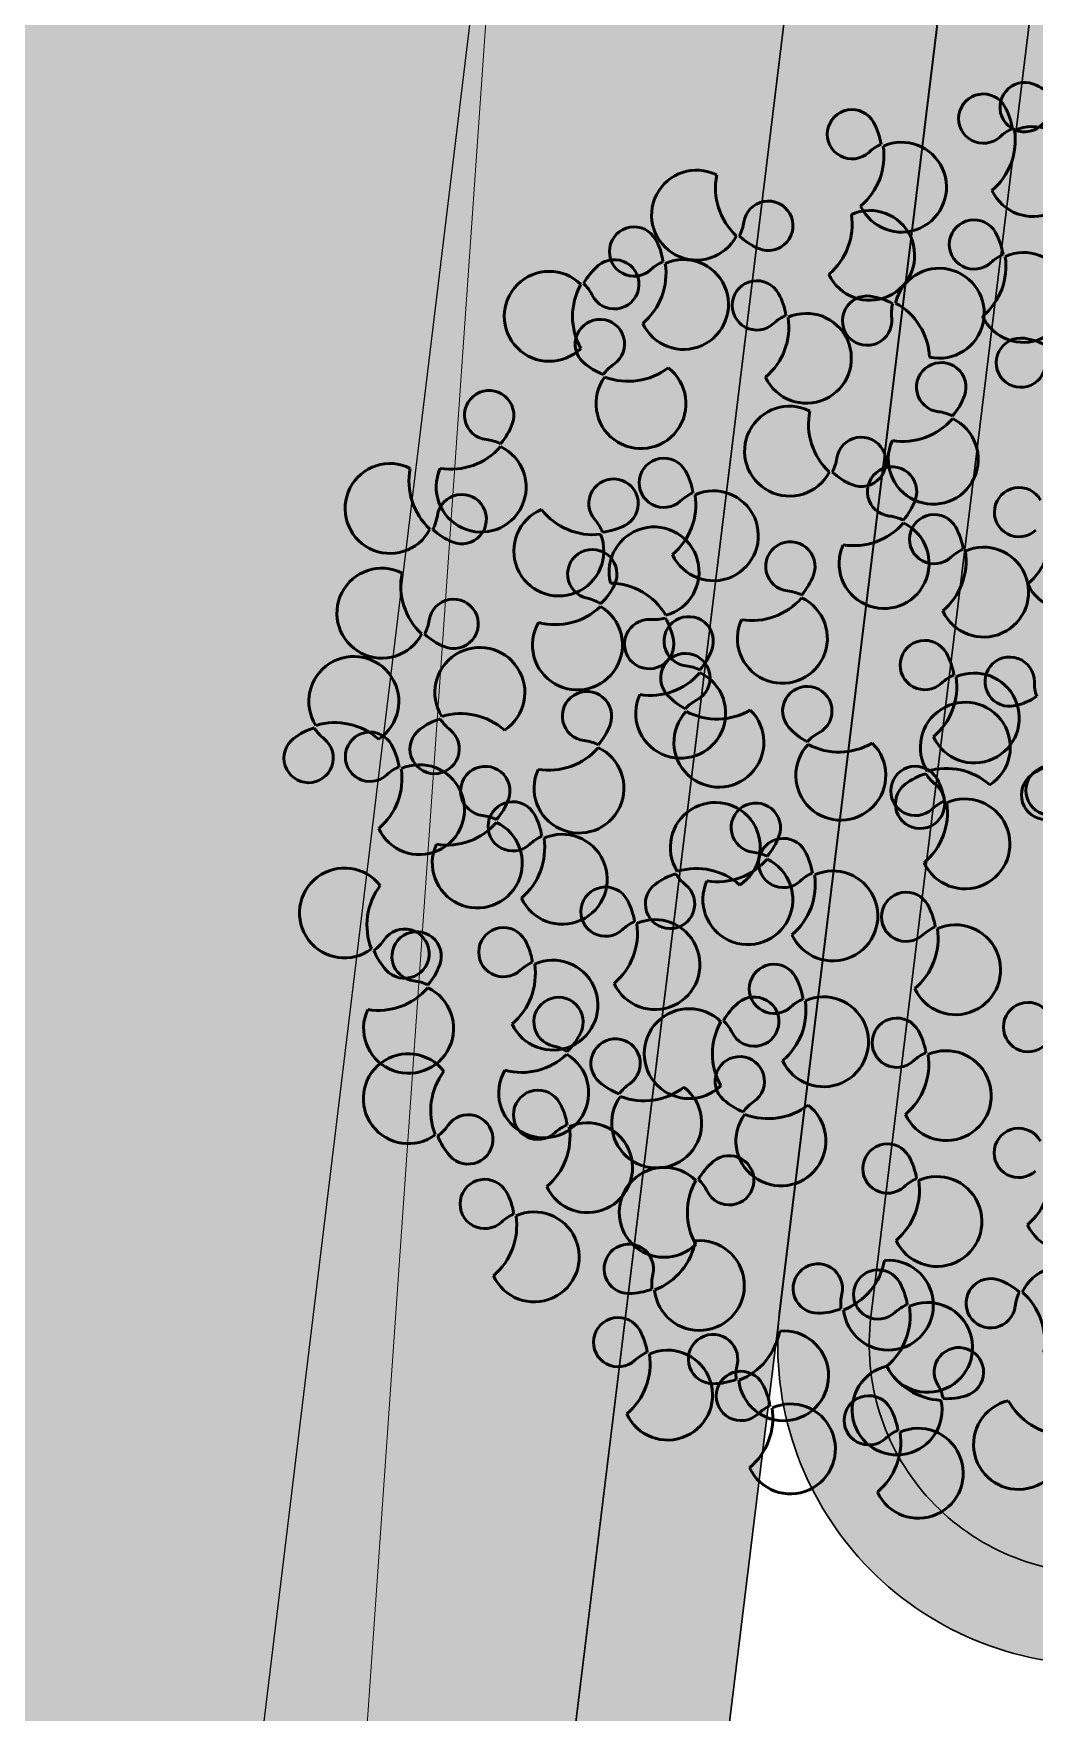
# Model space of a CAD drawing. Header units: centimetres. Extents: x 31799 to 51185, y -99131 to -72325.
# Drawn here: x 36525 to 36656.3, y -89821.2 to -89600.8 of the extents above; entities that cross this region are included whole.
import ezdxf

# ---------------------------------------------------------------- set-up
doc = ezdxf.new("R2010")
doc.units = ezdxf.units.CM
doc.header["$LTSCALE"] = 50
doc.header["$MEASUREMENT"] = 0
doc.linetypes.add('DASHED2', pattern=[9.524999999999999, 6.35, -3.175])
for name, color, linetype in [('New_SANITARI BANJO', 7, 'Continuous'), ('PARCELA', 7, 'Continuous'), ('TALUS', 2, 'Continuous')]:
    doc.layers.add(name, color=color, linetype=linetype)
doc.layers.add('New_SANITARI BANJO_Pen_No__24', color=7, linetype='Continuous', lineweight=18, true_color=0x029e21)
doc.layers.add('trotuar', color=91, linetype='Continuous', lineweight=0)
doc.layers.get('New_SANITARI BANJO').off()
pattern_1 = [(25.3848191782744, (-85633.25279063068, -50661.26926081775), (-11.43331631542021, 24.09498242438757), []), (115.3848191782744, (-85633.25279063068, -50661.26926081775), (-47.57127270745256, 6.947151430131534), [26.67, -26.67])]

# ---------------------------------------------------------------- blocks, each defined once
blk = doc.blocks.new('A$Cd0191f6d')
at = {"layer": 'PARCELA', "flags": 128}
blk.add_lwpolyline([(-1544.900000095367, 6642.599999997765), (-4012.299999874085, 2412.499999813735), (-4678.500000108033, 2836.40000000596), (-3550.100000109524, 4621.499999985099), (-2113.999999966472, 6893.300000019372), (-1544.900000095367, 6642.599999997765)], dxfattribs=at)
at = {"layer": 'trotuar'}
blk.add_polyline3d([(-4575.799999851733, 2836.299999989569, 62586.9), (-3551.200000103563, 4657.500000018626, 62599.59999999998), (-3296.860318817198, 5221.700000017881, 62598.4)], dxfattribs=at)
blk = doc.blocks.new('Tree Model Detailed 26')
at = {"layer": 'New_SANITARI BANJO_Pen_No__24', "color": 104, "linetype": 'Continuous', "lineweight": 50, "true_color": 0x029e21}
for centre, radius, start, end in [((5.328760876235, 97.74298197865001), 3.236620232247, 37.30244122418003, 321.1246690546001), ((1.06026925032, 94.49097532865001), 8.6027704362, 16.93110627508, 37.30244122416), ((-15.009021523935, 93.03116743735), 5.899489175175001, 307.5363833594, 216.7773740437), ((12.757399256135, 91.80917506935), 5.899489175175001, 213.1082859053, 122.3492765898), ((12.441344928335, 92.00890461535), 5.899489175175001, 122.285996038, 141.1246690483001), ((1.376323578087, 94.29124578265001), 8.6027704362, 318.4631756725, 16.76871418629002), ((5.499370029815, 89.689087824), 3.236620232247, 298.9809952291, 222.8032230624001), ((24.342179962065, 88.13237564865001), 5.899489175175001, 333.283155263, 242.5241459426), ((38.08380042493501, 87.05995351000001), 5.899489175175001, 333.2831552633, 242.5241459432), ((-39.388237217465, 84.66755838934999), 5.899489175175001, 307.5363833599, 216.7773740439999), ((-30.14901131080001, 84.62839333264999), 5.899489175175001, 65.39899748820001, 334.6399881715), ((-19.2020764662, 88.61012362535), 8.6027704362, 170.7538872549, 229.0594257683), ((-16.779705012665, 81.161896904), 8.6027704362, 111.3592037266, 131.7305386755), ((-15.183752967535, 92.70063581665), 5.899489175175001, 216.7140934956, 235.5527665058), ((-16.604973569065, 81.49242852535001), 8.6027704362, 52.89127312547002, 111.1968116425), ((-1.4470852805465, 83.19744001800001), 5.899489175175001, 114.7868399148, 24.02783059075001), ((2.655997500780001, 94.09947057665), 8.6027704362, 220.1417296813, 278.4472681943), ((-20.6992928654, 83.58075125735), 3.236620232247, 249.5931528056, 173.4153806392), ((-20.351566013865, 85.166566304), 3.236620232247, 131.7305386789, 55.55276650578996), ((-1.203717089553, 83.48126065335002), 5.899489175175001, 23.96455004936001, 42.8032230605), ((2.8993656917735, 94.38329121265001), 8.6027704362, 278.6096602801, 298.9809952296001), ((-29.77513669313499, 84.62839333264999), 5.899489175175001, 334.5767076222, 353.4153806337001), ((6.508799387684999, 81.21691841065), 3.236620232247, 37.30244122403997, 321.1246690455), ((27.917034545065, 77.04589860135), 8.6027704362, 78.63804502928998, 136.9435835450001), ((41.658655007935, 75.97347646265), 8.6027704362, 78.63804502885002, 136.9435835447), ((-40.984189262535, 73.12881947665), 8.6027704362, 52.89127312813999, 111.1968116413), ((-18.828201848535, 88.61012362535), 8.6027704362, 229.2218178554, 249.5931528047), ((2.2403077617735, 77.96491176065001), 8.6027704362, 16.93110627080996, 37.30244122410997), ((22.9463683444, 78.72777876535), 3.236620232247, 157.4773105859001, 81.29953840709997), ((27.903231086465, 76.67227888265), 8.6027704362, 137.1059756305, 157.4773105818), ((24.328376503465, 87.75875593), 5.899489175175001, 242.4608653962, 261.2995384089), ((-44.73078170740001, 76.80295725535001), 3.236620232247, 131.7305386789, 55.55276650481989), ((-41.15892070613501, 72.798287856), 8.6027704362, 111.359203727, 131.7305386788), ((-39.562968661065, 84.33702676800002), 5.899489175175001, 216.7140934904, 235.5527665063), ((-8.446420374800002, 75.61992425135), 5.899489175175001, 65.39899748789999, 334.6399881718), ((2.50051446984, 79.60165454399998), 8.6027704362, 170.7538872549, 229.0594257715), ((13.9374377676, 75.28311150134999), 5.899489175175001, 213.1082859106999, 122.3492765898), ((2.556362089547001, 77.76518221399999), 8.6027704362, 318.4631756725, 16.76871419052998), ((13.6213834398, 75.48284104734999), 5.899489175175001, 122.2859960414, 141.1246690533), ((36.68798880726501, 77.65535662665), 3.236620232247, 157.4773105854001, 81.29953840888004), ((41.64485154940001, 75.59985674400001), 8.6027704362, 137.1059756308, 157.4773105818), ((40.88914248746499, 75.10877260865001), 5.899489175175001, 65.39899748820001, 334.6399881715), ((38.069996966335, 86.68633379135), 5.899489175175001, 242.4608653962, 261.2995384079), ((51.83607733205, 79.09050290135), 8.6027704362, 170.7538872549, 229.0594257686), ((-53.20416471825, 74.63879815935), 3.236620232247, 298.9809952302999, 222.8032230629999), ((1.0032980706935, 74.57228217535), 3.236620232247, 249.5931528051, 173.4153806274), ((50.33886093295001, 74.06113053335001), 3.236620232247, 249.5931528044999, 173.4153806392), ((-20.158454868665, 72.19050644335), 3.236620232247, 298.9809952293, 222.8032230535), ((-8.072545757065, 75.61992425135), 5.899489175175001, 334.5767076222999, 353.4153806337001), ((-60.1506200286, 68.14715035335), 5.899489175175001, 114.7868399122, 24.02783059666997), ((-56.04753724725, 79.049180912), 8.6027704362, 220.1417296779, 278.4472681944), ((-38.618183646, 66.91002275665), 5.899489175175001, 59.90917807064001, 329.1501687526), ((-3.635599943926501, 70.96636058535), 3.236620232247, 298.9809952296001, 222.8032230538001), ((2.874389087553, 79.60165454399998), 8.6027704362, 229.2218178554, 249.5931528061), ((41.2630171052, 75.10877260865001), 5.899489175175001, 334.5767076222, 353.4153806337001), ((-59.90725183760001, 68.43097098935), 5.899489175175001, 23.96455004354999, 42.80322305561999), ((-55.80416905625, 79.333001548), 8.6027704362, 278.6096602799, 298.9809952298), ((-41.498641137935, 67.64591738065), 3.236620232247, 298.9809952282, 222.8032230613), ((-27.340532365135, 69.82620865665), 8.6027704362, 165.2640678348, 223.5696063507), ((-27.104910179065, 65.69885863740001), 5.899489175175001, 114.7868399125, 24.02783059607002), ((-23.001827397735, 76.60088919599998), 8.6027704362, 220.1417296779, 278.4472681951), ((32.50239762520001, 64.92558503345), 5.899489175175001, 22.67099769038998, 291.9119883699999), ((52.2099519498, 79.09050290135), 8.6027704362, 229.2218178554, 249.5931528042), ((63.30629439520001, 66.17538500625), 5.899489175175001, 315.2740725804, 224.5150632641999), ((-26.861541988065, 65.98267927335), 5.899489175175001, 23.96455004919999, 42.80322306036996), ((-22.758459206735, 76.88470983200001), 8.6027704362, 278.609660281, 298.9809952297999), ((-10.582055254265, 64.47471277945), 5.899489175175001, 114.7868399127, 24.02783059553003), ((-6.478972472955001, 75.376743338), 8.6027704362, 220.141729678, 278.447268195), ((-10.338687063265, 64.75853341540001), 5.899489175175001, 23.96455004885002, 42.80322306016004), ((20.165559501665, 62.483818647), 5.899489175175001, 59.90917806901999, 329.1501687517001), ((-48.445096448265, 61.15426957435), 5.899489175175001, 114.786839913, 24.02783059547999), ((-44.34201366693501, 72.05630013335), 8.6027704362, 220.1417296806, 278.447268194), ((-29.31203579506499, 64.96314197095), 3.236620232247, 244.1033333861999, 167.9255612152), ((-6.235604281960001, 75.66056397400001), 8.6027704362, 278.6096602808, 298.9809952296999), ((1.3795995879935, 62.28003670905), 5.899489175175001, 65.39899748657999, 334.6399881697999), ((12.3265344326, 66.2617670016), 8.6027704362, 170.7538872567, 229.0594257695), ((31.44321078246501, 65.40000454695002), 8.6027704362, 165.2640678363999, 223.569606351), ((43.245509536335, 60.42279644425), 8.6027704362, 128.0258874535, 186.3314259692999), ((-48.20172825726499, 61.43809021035), 5.899489175175001, 23.96455004651003, 42.80322305890999), ((-44.098645475935, 72.34012076935001), 8.6027704362, 278.6096602799, 298.980995229), ((-38.246023911535, 66.87425458935002), 5.899489175175001, 329.0868882020999, 347.9255612138), ((10.829318033465, 61.2323946334), 3.236620232247, 249.5931528044999, 173.4153806345001), ((-26.96837263066501, 69.79044048935), 8.6027704362, 223.7319984377, 244.1033333869999), ((-14.835615718935, 58.8044496168), 3.236620232247, 298.9809952309001, 222.8032230594999), ((29.47170735259999, 60.5369378612), 3.236620232247, 244.1033333861999, 167.9255612152), ((59.67981224205, 59.54044827935), 3.236620232247, 214.8201261116001, 138.6423539408), ((63.2912920698, 54.52680854625), 8.6027704362, 60.85463498338999, 119.1601734978), ((-71.34372274735, 57.14708771345001), 3.236620232247, 298.9809952360999, 222.8032230643001), ((-30.730479191135, 53.9313356386), 8.6027704362, 138.6423539406, 159.0136888902), ((-34.758310014335, 57.47705797275), 3.236620232247, 214.8201261116, 138.6423539399001), ((1.7534742057065, 62.28003670905), 5.899489175175001, 334.5767076217, 353.4153806331), ((12.700409050335, 66.2617670016), 8.6027704362, 229.2218178550999, 249.5931528047), ((20.537719236135, 62.44805047945), 5.899489175175001, 329.0868882032, 347.9255612151), ((32.77703960026501, 64.6719041014), 5.899489175175001, 291.8487078224, 310.6873808344999), ((38.733156306065, 57.74419388155), 3.236620232247, 206.8651530056001, 130.6873808329001), ((51.85014779085, 54.1468328686), 5.899489175175001, 53.59551857589003, 322.8365092571), ((63.70764306525001, 55.99472594515), 8.6027704362, 138.6423539406, 159.0136888904), ((67.50996362535, 57.64755423755), 3.236620232247, 116.4986801167999, 40.32090794951987), ((63.4336399382, 65.82386638305), 5.899489175175001, 296.4986801189, 315.337353131), ((63.4186376128, 54.17528992304999), 8.6027704362, 40.32090794862, 60.69224289674001), ((-61.71877322735, 55.74362642440001), 3.236620232247, 256.9489573966, 180.7711852252999), ((-42.58797446553501, 52.08344256205), 5.899489175175001, 53.59551857499001, 322.8365092571), ((-21.782071029265, 52.31280181065), 5.899489175175001, 114.786839913, 24.02783059547999), ((-17.678988247935, 63.21483236945), 8.6027704362, 220.1417296796, 278.4472681946), ((29.7623876086, 52.42999872545), 5.899489175175001, 195.0992032261, 104.3401939075), ((19.6997882102, 58.29801814955), 8.6027704362, 300.6797656263, 358.9853041409), ((31.81537051693501, 65.36423637935), 8.6027704362, 223.7319984367, 244.1033333866), ((43.520151511465, 60.16911551225), 8.6027704362, 186.4938180553, 206.8651530051), ((63.37825562435, 55.81784705005), 8.6027704362, 159.1760809764, 217.481619491), ((52.1795352318, 54.32371176365001), 5.899489175175001, 34.82012611221998, 53.65879912402999), ((71.80580835465, 55.05439709785001), 3.236620232247, 298.9809952251999, 222.8032230562999), ((-78.29017805734999, 50.65543990735), 5.899489175175001, 114.7868399162, 24.02783059653999), ((-74.18709527600001, 61.55747046615), 8.6027704362, 220.1417296785, 278.4472681933), ((-56.35310909295001, 55.81585113000001), 8.6027704362, 180.7711852257999, 201.1425201755), ((-54.30149114135, 51.103500683), 5.899489175175001, 315.2740725827, 224.5150632641999), ((-31.05986663206501, 53.75445674355001), 8.6027704362, 159.1760809764, 217.481619491), ((-42.2585870246, 52.26032145715001), 5.899489175175001, 34.82012611169002, 53.65879912351004), ((-21.538702838265, 52.59662244660001), 5.899489175175001, 23.96455004710001, 42.80322305895), ((-17.435620056935, 63.49865300540001), 8.6027704362, 278.6096602801, 298.9809952302), ((20.2771818322, 53.08238204555001), 3.236620232247, 356.3238107626001, 280.1460385906999), ((-78.04680986665001, 50.93926054325), 5.899489175175001, 23.96455004683996, 42.80322305630997), ((-73.94372708535, 61.84129110205), 8.6027704362, 278.6096602805999, 298.9809952322), ((-33.472397176535, 47.821675027535), 5.899489175175001, 315.2740725827, 224.5150632641999), ((-13.826186361065, 50.3322802034), 3.236620232247, 37.30244122382996, 321.1246690531), ((11.205619550735, 48.94014916686499), 5.899489175175001, 65.39899748793002, 334.63998817), ((22.152554395335, 52.9218794594), 8.6027704362, 170.7538872545, 229.0594257692), ((41.44694466153501, 51.14840455655), 3.236620232247, 298.9809952303, 222.8032230595), ((64.85935304405001, 48.56274929173499), 5.899489175175001, 114.7868399133, 24.0278305968), ((68.96243582535, 59.46477985054999), 8.6027704362, 220.1417296801999, 278.4472681933), ((-63.90751628635001, 46.491376079865), 5.899489175175001, 95.72434986056999, 4.965340542567997), ((-56.478745119, 55.46371789), 8.6027704362, 201.3049122616999, 259.6104507759), ((-63.78188026025, 46.843509319865), 5.899489175175001, 76.94895739712997, 95.78763040913002), ((-18.094677986935, 47.08027355353501), 8.6027704362, 16.93110627382998, 37.30244122350998), ((19.39350861813501, 44.3108983214), 8.6027704362, 131.6195594383, 151.9908943879), ((15.82941116940001, 48.322478731535), 3.236620232247, 207.7973316091, 131.6195594383999), ((20.6553379962, 47.8925070912), 3.236620232247, 249.5931528051999, 173.4153806333), ((19.3318929274, 58.3646161276), 8.6027704362, 280.1460385908, 300.5173735409), ((29.394492325865, 52.49659670355), 5.899489175175001, 176.3238107618, 195.1624837737999), ((65.10272123505, 48.846569927665), 5.899489175175001, 23.96455004840995, 42.80322305895005), ((69.20580401665, 59.74860048645), 8.6027704362, 278.6096602762, 298.9809952281), ((76.58979917865001, 46.856448003735), 5.899489175175001, 333.2831552622, 242.5241459478001), ((-6.397547981140001, 44.39847329406499), 5.899489175175001, 213.1082859064, 122.3492765884), ((-17.77862365920001, 46.880544007265), 8.6027704362, 318.4631756726, 16.76871418753), ((-6.713602308935, 44.598202840335), 5.899489175175001, 122.2859960397, 141.1246690513), ((7.399041967800002, 43.926616160665), 5.899489175175001, 46.57272407267002, 315.813714755), ((34.5004893512, 44.6567567504), 5.899489175175001, 114.7868399133, 24.02783059547999), ((38.60357213253501, 55.5587873092), 8.6027704362, 220.1417296799, 278.4472681946), ((34.7438575422, 44.94057738633499), 5.899489175175001, 23.96455004710001, 42.80322305894997), ((-73.56696058335001, 44.6920452944), 3.236620232247, 256.9489573954999, 180.7711852252999), ((-54.31649346675, 39.45492422300001), 8.6027704362, 60.85463498300004, 119.1601734978), ((-54.17414559835, 50.75198205980001), 5.899489175175001, 296.4986801189, 315.3373531306), ((-54.18914792375, 39.1034055998), 8.6027704362, 40.32090794776, 60.69224289713), ((19.044966419335, 44.17561873893499), 8.6027704362, 152.1532864735, 210.4588249885), ((7.747584166600002, 44.061895743135), 5.899489175175001, 27.79733160905, 46.63600462074001), ((11.579494168465, 48.94014916686499), 5.899489175175001, 334.5767076215999, 353.4153806337001), ((22.526429013065, 52.9218794594), 8.6027704362, 229.2218178550999, 249.593152805), ((38.84694032353501, 55.84260794515), 8.6027704362, 278.6096602801, 298.98099523), ((-78.40735543535, 41.0409290688), 3.236620232247, 298.9809952257, 222.8032230562999), ((-68.20129644935, 44.76427), 8.6027704362, 180.7711852258, 201.1425201762999), ((-50.09782191115, 42.575669914265), 3.236620232247, 116.4986801177999, 40.32090794798997), ((-37.09887932966501, 41.1867383006), 3.236620232247, 214.8201261116, 138.6423539407999), ((-33.48739950193501, 36.173098567535), 8.6027704362, 60.854634983, 119.1601734978), ((-13.2608487234, 40.130104926865), 5.899489175175001, 65.39899748793002, 334.6399881697001), ((-2.313913878813, 44.1118352194), 8.6027704362, 170.7538872545, 229.0594257696), ((80.164653762, 35.76997095620001), 8.6027704362, 78.63804503207001, 136.9435835435), ((-33.071048506465, 37.64101596640001), 8.6027704362, 138.6423539406, 159.0136888904), ((-29.26872794633499, 39.2938442588), 3.236620232247, 116.4986801177999, 40.32090794798997), ((-33.34505163353501, 47.47015640433499), 5.899489175175001, 296.4986801189, 315.3373531306), ((-33.36005395893501, 35.821579944335), 8.6027704362, 40.32090794776, 60.69224289713), ((-3.811130277960002, 39.08246285120001), 3.236620232247, 249.5931528051, 173.4153806333), ((64.74217566585001, 38.9482384532), 3.236620232247, 298.9809952309, 222.8032230595001), ((-85.35381074600001, 34.549281262665), 5.899489175175001, 114.7868399101, 24.02783059390001), ((-81.25072796465001, 45.451311821465), 8.6027704362, 220.141729681, 278.4472681933), ((-75.75570364265, 35.439794949865), 5.899489175175001, 95.72434986056999, 4.965340542232001), ((-68.32693247535, 44.41213676), 8.6027704362, 201.3049122613999, 259.6104507785), ((-75.63006761665001, 35.791928189865), 5.899489175175001, 76.94895739398002, 95.78763040591002), ((-44.928543780865, 35.793122889865), 5.899489175175001, 53.59551857589, 322.8365092571), ((-33.40043594740001, 37.464137071335), 8.6027704362, 159.1760809764, 217.481619491), ((-44.599156339935, 35.97000178493501), 5.899489175175001, 34.82012611222001, 53.65879912403), ((-24.972883217335, 36.700687119135), 3.236620232247, 298.9809952293, 222.8032230587), ((21.031639513535, 35.60026162466502), 5.899489175175001, 65.39899748793, 334.6399881697001), ((31.978574358135, 39.58199191720001), 8.6027704362, 170.7538872545, 229.0594257692), ((45.60662811613499, 34.656701143535), 5.899489175175001, 333.2831552624, 242.5241459449998), ((75.19398756135001, 37.45185112000001), 3.236620232247, 157.4773105823, 81.29953841336994), ((80.15085030335001, 35.3963512374), 8.6027704362, 137.1059756317, 157.4773105806), ((76.57599572, 46.48282828486499), 5.899489175175001, 242.4608653965, 261.2995384096), ((-85.11044255465, 34.8331018986), 5.899489175175001, 23.96455004684001, 42.80322306071002), ((-81.00735977335, 45.7351324574), 8.6027704362, 278.6096602805999, 298.9809952283), ((-8.4500282926, 35.476541261135), 3.236620232247, 298.9809952309001, 222.8032230595), ((-12.886974105735, 40.130104926865), 5.899489175175001, 334.5767076219, 353.4153806337001), ((-1.9400392610935, 44.1118352194), 8.6027704362, 229.2218178552999, 249.593152805), ((30.481357959, 34.552619549), 3.236620232247, 249.5931528040999, 173.4153806333), ((57.79572035555, 32.45659064706501), 5.899489175175001, 114.7868399133, 24.02783059547997), ((61.89880313685, 43.358621205865), 8.6027704362, 220.1417296799, 278.4472681946), ((-31.919338527735, 30.209039313), 5.899489175175001, 114.7868399127, 24.02783059547999), ((-27.8162557464, 41.11106987180001), 8.6027704362, 220.1417296802, 278.4472681946), ((11.495957894465, 32.33109196680001), 3.236620232247, 207.7973316091, 131.6195594384), ((58.03908854655, 32.74041128300001), 5.899489175175001, 23.9645500471, 42.80322305895002), ((62.14217132785001, 43.64244184180001), 8.6027704362, 278.6096602801, 298.9809952302), ((-64.304722503, 30.9547160894), 3.236620232247, 256.9489573966, 180.7711852252999), ((-31.67597033673501, 30.492859948935), 5.899489175175001, 23.96455004684001, 42.80322305894997), ((-27.5728875554, 41.39489050773501), 8.6027704362, 278.6096602806, 298.98099523), ((-15.396483602935, 28.984893455065), 5.899489175175001, 114.7868399133, 24.02783059547999), ((-11.2934008216, 39.8869240138), 8.6027704362, 220.1417296796, 278.4472681946999), ((-15.153115411935, 29.26871409099999), 5.899489175175001, 23.96455004710001, 42.80322305847), ((3.0655886928665, 27.935229395935), 5.899489175175001, 46.57272407267002, 315.8137147546), ((15.0600553432, 28.3195115566), 8.6027704362, 131.619559438, 151.9908943876), ((21.4055141312, 35.60026162466502), 5.899489175175001, 334.5767076219, 353.4153806337001), ((32.35244897586501, 39.58199191720001), 8.6027704362, 229.2218178550999, 249.5931528045), ((-58.93905836860001, 31.026940794935), 8.6027704362, 180.7711852252999, 201.1425201757), ((-11.0500326306, 40.170744649735), 8.6027704362, 278.6096602802, 298.9809952302), ((14.7115131444, 28.18423197413501), 8.6027704362, 152.1532864735, 210.4588249884999), ((3.414130891660001, 28.070508978335), 5.899489175175001, 27.79733160960002, 46.63600462114002), ((49.181482699135, 23.570224096065), 8.6027704362, 78.63804502937997, 136.9435835441), ((49.16767924053499, 23.1966043772), 8.6027704362, 137.1059756298, 157.4773105795), ((45.592824657535, 34.28308142473501), 5.899489175175001, 242.4608653965, 261.2995384084), ((71.304253656, 24.1499854368), 5.899489175175001, 114.7868399162, 24.02783059653995), ((75.40733643735, 35.0520159956), 8.6027704362, 220.1417296785, 278.4472681933), ((87.20487116535, 26.4700993086), 3.236620232247, 298.9809952257, 222.8032230562999), ((-80.24590089400002, 20.561199526), 5.899489175175001, 13.18813946171, 282.4291301447), ((-81.60508068000001, 24.266966048265), 3.236620232247, 298.9809952257, 222.8032230562999), ((-66.49346556200001, 21.7024657448), 5.899489175175001, 95.72434986051006, 4.965340542511961), ((-59.06469439465, 30.674807554935), 8.6027704362, 201.3049122613999, 259.6104507763), ((-66.36782953595001, 22.0545989848), 5.899489175175001, 76.94895739728005, 95.78763040648995), ((30.857659476265, 22.260374082535), 5.899489175175001, 65.39899748793003, 334.63998817), ((41.80459432086501, 26.242104375), 8.6027704362, 170.753887254, 229.0594257692), ((44.21081649846499, 25.2521042598), 3.236620232247, 157.4773105789, 81.29953840869997), ((62.73876912185001, 24.4852575548), 3.236620232247, 351.7961549191999, 275.6183827482998), ((-65.0822257554, 23.042820190335), 3.236620232247, 298.9809952299, 222.8032230571), ((-48.5593708306, 21.8186743324), 3.236620232247, 298.9809952299, 222.8032230587), ((40.307377921735, 21.212732006865), 3.236620232247, 249.5931528056, 173.4153806345), ((80.25841585465001, 19.978451502465), 5.899489175175001, 114.7868399101, 24.02783059389999), ((84.361498636, 30.88048206126501), 8.6027704362, 220.141729681, 278.4472681976999), ((80.501784046, 20.262272138465), 5.899489175175001, 23.96455004624, 42.80322306023002), ((-88.55153599065, 17.7753182422), 5.899489175175001, 114.7868399103, 24.02783059330998), ((-84.44845320934999, 28.677348800935), 8.6027704362, 220.141729681, 278.4472681934), ((-88.30816779934999, 18.05913887813501), 5.899489175175001, 23.96455004684001, 42.80322306023002), ((-32.036515905865, 20.594528474465), 3.236620232247, 298.9809952299, 222.8032230587), ((-15.513660981065, 19.370382616465), 3.236620232247, 298.9809952299, 222.8032230578999), ((57.4275325738, 25.2509822716), 8.6027704362, 331.4248199704, 351.7961549198001), ((84.60486682735, 31.1643026972), 8.6027704362, 278.6096602805999, 298.9809952283), ((-84.205085018, 28.96116943686499), 8.6027704362, 278.6096602805999, 298.9809952283), ((-70.39144006265002, 14.3499870568), 8.6027704362, 118.5430292268, 176.8485677436), ((-72.028681066, 16.551172384265), 5.899489175175001, 114.7868399103, 24.02783059383997), ((-67.92559828465001, 27.453202943), 8.6027704362, 220.141729681, 278.4472681959), ((-71.78531287465, 16.8349930202), 5.899489175175001, 23.96455004736, 42.80322306023), ((-67.68223009335, 27.73702357893501), 8.6027704362, 278.6096602798, 298.9809952295), ((-55.505826141, 15.327026526265), 5.899489175175001, 114.7868399130001, 24.02783059547994), ((-51.40274335965, 26.22905708506499), 8.6027704362, 220.1417296796, 278.4472681946), ((-0.68476085578, 17.538323132665), 3.236620232247, 37.30244122317, 321.1246690517), ((1.0091939436865, 18.14623675853501), 3.236620232247, 298.9809952302, 222.803223059), ((17.532048868465, 16.9220909006), 3.236620232247, 298.9809952299, 222.8032230587), ((31.231534094, 22.260374082535), 5.899489175175001, 334.5767076216, 353.415380633), ((44.547824808865, 15.81300339120001), 5.899489175175001, 65.39899748793002, 334.6399881697001), ((55.49475965345, 19.794733683735), 8.6027704362, 170.7538872545, 229.0594257695), ((63.71224248435, 15.027610795135), 5.899489175175001, 167.6019996029, 76.84299028512002), ((57.5065606986, 24.885555418065), 8.6027704362, 272.9568893692999, 331.2624278846999), ((63.63321435955, 15.393037648665), 5.899489175175001, 76.77970973681, 95.61838274877995), ((-55.26245795, 15.610847162265), 5.899489175175001, 23.96455004624, 42.80322305847002), ((-51.15937516865, 26.512877721), 8.6027704362, 278.6096602806, 298.9809952302), ((-38.98297121620001, 14.102880668335), 5.899489175175001, 114.7868399133, 24.02783059547996), ((-34.87988843486499, 25.004911227135), 8.6027704362, 220.1417296799, 278.4472681942), ((-38.7396030252, 14.386701304265), 5.899489175175001, 23.96455004709999, 42.80322305939), ((-34.636520243865, 25.28873186306501), 8.6027704362, 278.6096602801, 298.9809952298), ((-22.460116291465, 12.8787348104), 5.899489175175001, 114.7868399133, 24.02783059547995), ((-18.357033510135, 23.780765369135), 8.6027704362, 220.1417296796, 278.4472681947), ((-4.953252481693, 14.2863164828), 8.6027704362, 16.93110627332, 37.30244122308001), ((34.054903793265, 15.697945042665), 3.236620232247, 298.9809952299, 222.8032230587), ((42.17846893859999, 26.242104375), 8.6027704362, 229.2218178548, 249.593152805), ((53.99754325435, 14.765361315535), 3.236620232247, 249.5931528045, 173.4153806333), ((-75.283438224, 12.4514093394), 3.236620232247, 197.3822947756999, 121.2045226098999), ((-22.216748100465, 13.162555446335), 5.899489175175001, 23.96455004684001, 42.80322305895002), ((-18.113665319135, 24.064586005065), 8.6027704362, 278.6096602805999, 298.9809952302), ((-5.937261366665, 11.654588952465), 5.899489175175001, 114.7868399133, 24.02783059488997), ((-1.83417858534, 22.5566195112), 8.6027704362, 220.1417296796, 278.4472681946), ((-5.693893175674999, 11.9384095884), 5.899489175175001, 23.96455004698, 42.80322305859998), ((6.743877524135, 11.604516223265), 5.899489175175001, 213.1082859059, 122.3492765882), ((-4.63719815392, 14.086586936465), 8.6027704362, 318.4631756729, 16.76871418755), ((6.427823196355001, 11.8042457696), 5.899489175175001, 122.2859960401, 141.124669052), ((10.585593558135, 10.430443094535), 5.899489175175001, 114.7868399133, 24.02783059488997), ((14.6886763394, 21.332473653265), 8.6027704362, 220.1417296799, 278.4472681946), ((-70.16234566065, 14.054524733), 8.6027704362, 177.0109598291, 197.3822947787999), ((-80.01680649199999, 20.2657372022), 5.899489175175001, 282.3658495979, 301.2045226097), ((-1.5908103943465, 22.84044014713501), 8.6027704362, 278.6096602804, 298.9809952301), ((10.828961749065, 10.714263730465), 5.899489175175001, 23.96455004684001, 42.80322305847002), ((14.9320445304, 21.61629428920001), 8.6027704362, 278.6096602805999, 298.9809952302), ((27.10844848286499, 9.206297236534999), 5.899489175175001, 114.786839913, 24.02783059547998), ((31.2115312642, 20.108327795335), 8.6027704362, 220.1417296795999, 278.4472681946), ((27.351816673865, 9.490117872465001), 5.899489175175001, 23.96455004683999, 42.80322305895), ((44.92169942653499, 15.81300339120001), 5.899489175175001, 334.5767076216, 353.4153806337), ((55.86863427115, 19.794733683735), 8.6027704362, 229.2218178550999, 249.5931528051), ((72.73333064664999, 10.468670643865), 3.236620232247, 298.9809952360999, 222.8032230643001), ((-66.23456272595, 8.272498993600003), 3.236620232247, 339.2835409988, 263.1057688285), ((31.4548994552, 20.392148431265), 8.6027704362, 278.6096602806, 298.9809952302), ((89.256185572, 9.244524785935), 3.236620232247, 298.9809952257, 222.8032230562999), ((-84.76706367265001, 4.6218659428335), 5.899489175175001, 13.18813946152, 282.4291301447), ((15.35270906826501, 5.789179794794999), 3.236620232247, 269.6977879548999, 193.5200157840999), ((65.7868753366, 3.977022837800001), 5.899489175175001, 114.7868399127, 24.02783059598002), ((69.88995811800001, 14.879053396535), 8.6027704362, 220.1417296796, 278.4472681933), ((-71.253750814, 10.170740007735), 8.6027704362, 318.9122060495, 339.2835409992001), ((-46.5080564242, 4.593099809746499), 3.236620232247, 298.9809952298, 222.8032230585999), ((37.60319162433501, 4.55867818546), 3.236620232247, 298.9809952298, 222.8032230585999), ((57.22139080265, 4.3122949557665), 3.236620232247, 351.79615492, 275.6183827482998), ((66.0302435276, 4.260843473733501), 5.899489175175001, 23.96455004782998, 42.80322305758997), ((70.13332630865, 15.162874032465), 8.6027704362, 278.6096602805999, 298.9809952322), ((82.30973026135, 2.7528769798465), 5.899489175175001, 114.7868399103, 24.02783059366001), ((86.41281304265, 13.6549075386), 8.6027704362, 220.141729681, 278.4472681933), ((82.55309845265, 3.0366976157865), 5.899489175175001, 23.96455004677999, 42.80322306033), ((90.76467257265001, 3.824921363400001), 3.236620232247, 339.2835409991, 263.1057688319999), ((-74.91260284135, -1.58934652638), 8.6027704362, 118.5430292268, 176.8485677435), ((-67.33123281665, -0.7975511615599999), 5.899489175175001, 64.26709581500003, 83.10576882674), ((-29.985201499465, 3.3689539517935), 3.236620232247, 298.9809952309001, 222.8032230594), ((20.5701541756, 7.0437054274), 8.6027704362, 193.5200157840999, 213.8913507338999), ((86.656181234, 13.938728174535), 8.6027704362, 278.6096602805999, 298.9809952283), ((-67.33325313, -1.1714203206265), 5.899489175175001, 155.0893856813, 64.33037636426991), ((-71.25577112735, 9.796870848665002), 8.6027704362, 260.4442754495, 318.7498139631), ((-53.4545117346, -1.8985479963465), 5.899489175175001, 114.7868399127, 24.02783059519998), ((-49.351428953265, 9.003482562399999), 8.6027704362, 220.1417296799, 278.4472681946), ((0.49527765567205, 1.0122595645265), 3.236620232247, 37.30244122325999, 321.1246690519), ((1.0634813788735, 0.4266942605866501), 3.236620232247, 298.9809952301, 222.8032230588999), ((-3.773213970240001, -2.239747085359999), 8.6027704362, 16.93110627351, 37.30244122322001), ((15.304520012735, -3.346802523446502), 5.899489175175001, 89.69778795573002, 108.5364609674), ((30.656736314, -1.9329696206265), 5.899489175175001, 114.7868399133, 24.02783059517998), ((34.75981909533499, 8.969060938135001), 8.6027704362, 220.1417296797, 278.4472681942), ((51.9101542546, 5.078019672585), 8.6027704362, 331.4248199702, 351.79615492), ((85.74548448465, 5.723162377575002), 8.6027704362, 318.9122060491, 339.2835409989)]:
    blk.add_arc(centre, radius, start, end, dxfattribs=at)

msp = doc.modelspace()

# ---------------------------------------------------------------- hatches: boundary and pattern name
at = {"layer": 'TALUS', "lineweight": 30, "ltscale": 0.5, "true_color": 0x939598, "transparency": 33554559}
h = msp.add_hatch(dxfattribs=at)
h.set_pattern_fill('AR-BRSTD', color=252, scale=10, angle=25.3848191782744)
h.set_pattern_definition(pattern_1)
edge = h.paths.add_edge_path()
edge.add_line((33481.73727889513, -98964.20794213569), (34192.75944447368, -89929.98434819673))
edge.add_line((34192.75944447369, -89929.98434819671), (34389.28799872281, -87525.5355862798))
edge.add_arc((31959.39116163795, -87326.92702371415), 2437.999999999882, 355.3272943228954, 375.565461341902)
edge.add_arc((32922.71566187232, -87058.58785913259), 1437.999999999809, 375.5654613419055, 387.7626684261507)
edge.add_arc((35921.34901027073, -85480.08389340817), 1950.727892282888, 140.705992002478, 207.7626684261479, ccw=False)
edge.add_arc((34450.36344504908, -84276.35303170708), 50.00000000000462, 128.3258898504117, 140.7059920024994, ccw=False)
edge.add_arc((33527.60467798146, -83109.02263383362), 1437.999999999836, 308.325889850393, 327.0197797373803)
edge.add_arc((32688.74613888751, -82564.67315841456), 2437.999999999767, 327.0197797373834, 347.2579467563899)
edge.add_line((35066.70532080551, -83102.4036942136), (35598.80425657635, -80749.34864941363))
edge.add_line((35598.80425657635, -80749.34864941365), (37529.37706338719, -72329.9349606951))
edge.add_line((37529.37706338719, -72329.93496069509), (37704.8237802681, -72370.16491888188))
edge.add_line((37704.82378026808, -72370.1649188819), (35774.31157619783, -80789.31431322011))
edge.add_line((35774.31157619784, -80789.31431322011), (35242.27244662391, -83142.10488225456))
edge.add_arc((32688.74613888751, -82564.67315841462), 2617.999999999742, 327.01977973738457, 347.2579467563913, ccw=False)
edge.add_arc((33527.60467798014, -83109.0226338324), 1618.000000001632, 309.0322442866182, 327.01977973736945, ccw=False)
edge.add_arc((34578.04042984209, -84404.71115011077), 50.00000000000321, 129.0322442865612, 141.3213182337953)
edge.add_arc((35921.34901027055, -85480.0838934082), 1770.727892282732, 141.3213182338531, 207.76266842615)
edge.add_arc((32922.71566187229, -87058.58785913265), 1617.999999999861, 15.565461341907223, 27.76266842615229, ccw=False)
edge.add_arc((31959.39116163798, -87326.92702371412), 2617.999999999849, 355.3272943228952, 375.5654613419017, ccw=False)
edge.add_line((34568.68973402851, -87540.19905685479), (34372.18326895253, -89944.37756651636))
edge.add_line((34372.18326895253, -89944.37756651637), (33661.18237822793, -98978.33084288123))
edge.add_line((33661.18237822792, -98978.33084288123), (33481.73727889514, -98964.20794213569))
h = msp.add_hatch(dxfattribs=at)
h.set_pattern_fill('AR-BRSTD', color=252, scale=10, angle=25.3848191782744)
h.set_pattern_definition(pattern_1)
edge = h.paths.add_edge_path()
edge.add_line((51168.79446779084, -85771.98218413275), (38822.07713352588, -85555.82566912944))
edge.add_arc((38709.34729134713, -87375.30775866934), 1822.970951900793, 86.45465124964574, 140.5002035420514)
edge.add_arc((39891.45875000868, -88452.22143186604), 3421.032003480776, 139.1759243036042, 152.5402076988426)
edge.add_arc((28852.0999723263, -82715.33768812158), 9019.999999999973, 329.4357010675933, 332.54020769884426, ccw=False)
edge.add_arc((38265.83918597759, -88274.69319847299), 1912.745294440515, 149.4357010675207, 196.8405723386815)
edge.add_arc((34676.27168654486, -89211.5124965988), 1799.999999999678, 352.36335917613354, 372.2747163366826, ccw=False)
edge.add_line((36460.30705312418, -89450.71494389599), (35278.31571298675, -99106.47210740784))
edge.add_line((35278.31571298676, -99106.47210740784), (35456.98203581496, -99128.34320905022))
edge.add_line((35456.98203581496, -99128.34320905022), (36638.85085285327, -89473.58694398144))
edge.add_arc((34676.27168654485, -89211.51249659884), 1979.999999999669, 352.3939628531224, 372.4924356409736)
edge.add_arc((38265.83918597744, -88274.69319847421), 1732.74529444101, 149.4357010674844, 197.0663442301818, ccw=False)
edge.add_arc((28852.09997232275, -82715.33768811954), 9200.000000004073, 329.4357010675921, 332.5402076988431)
edge.add_arc((39891.45875000869, -88452.221431866), 3241.032003480768, 139.1386897844903, 152.5402076988433, ccw=False)
edge.add_arc((38709.34729134891, -87375.30775866857), 1642.970951899917, 86.31897838516647, 140.5718444617201, ccw=False)
edge.add_line((38814.82891781346, -85735.72635621692), (51165.64365366782, -85951.954605271))
edge.add_line((51165.64365366782, -85951.95460527099), (51168.79446779085, -85771.98218413275))
at = {"layer": 'TALUS', "lineweight": 30, "ltscale": 0.5, "true_color": 0x636466, "transparency": 33554687}
h = msp.add_hatch(color=251, dxfattribs=at)
h.dxf.hatch_style = 1
edge = h.paths.add_edge_path()
edge.add_line((51165.64365366782, -85951.95460527099), (38814.82891781346, -85735.72635621691))
edge.add_arc((38709.34729134891, -87375.30775866857), 1642.97095189991, 86.3189783851665, 140.5718444617201)
edge.add_arc((39891.45875000869, -88452.221431866), 3241.032003480768, 139.1386897844903, 152.5402076988433)
edge.add_arc((28852.09997232275, -82715.33768811954), 9200.000000004073, 329.4357010675921, 332.54020769884306, ccw=False)
edge.add_arc((38265.83918597744, -88274.69319847421), 1732.745294441, 149.4357010674844, 197.0663442301818)
edge.add_arc((34676.27168654485, -89211.51249659884), 1979.999999999677, 352.3939628531224, 372.49243564097355, ccw=False)
edge.add_line((36638.85085285327, -89473.58694398144), (35456.98203581496, -99128.34320905022))
edge.add_line((35456.98203581496, -99128.34320905022), (35476.83384946255, -99130.77333145494))
edge.add_line((35476.83384946253, -99130.77333145493), (36658.68940301613, -89476.12541657715))
edge.add_arc((34676.27168654485, -89211.51249659882), 1999.999999999682, 352.3971057818591, 372.5154412534142)
edge.add_arc((38265.83918597759, -88274.69319847315), 1712.745294440574, 149.4357010675174, 197.0929188846484, ccw=False)
edge.add_arc((28852.09997232181, -82715.33768811924), 9220.000000005035, 329.4357010675932, 332.5402076988442)
edge.add_arc((39891.45875000866, -88452.22143186606), 3221.032003480776, 139.1342334458945, 152.5402076988424, ccw=False)
edge.add_arc((38709.34729134862, -87375.30775866867), 1622.970951900053, 86.30252506664851, 140.5806619945616, ccw=False)
edge.add_line((38814.00997657751, -85755.71508363212), (51165.29356320971, -85971.95154095301))
edge.add_line((51165.29356320969, -85971.95154095303), (51165.64365366781, -85951.954605271))
at = {"layer": 'TALUS', "lineweight": 30, "ltscale": 0.5, "true_color": 0x636466, "transparency": 33554559}
h = msp.add_hatch(color=251, dxfattribs=at)
h.dxf.hatch_style = 1
h.paths.add_polyline_path([(36742.15540581193, -89485.23371799702, 0.08831764602469244), (36710.44492975554, -88759.61486534931, -0.09652058283770365), (36643.04232003522, -88135.62894360333, 0.4204092956461077), (36605.61437657014, -88088.9528895818, 0.419224554030772), (36559.4616789291, -88127.13898109058, 0.09621772076513184), (36629.18233664465, -88781.14841149107, -0.08795665985543377), (36658.83294632551, -89474.57661629401), (36622.93931308511, -89767.79382907409, 0.4503571082176306), (36664.62812174503, -89814.89708612398, 0.3789707298073474), (36706.31693040495, -89778.00034317386)])
h.paths.add_polyline_path([(36694.4058422164, -89776.54226973104, -0.3789707298073149), (36664.62812174503, -89802.89708612398, -0.4503571082176554), (36634.85040127366, -89769.25190251692), (36670.73608442555, -89476.09963448012, 0.08800897514906827), (36640.79365002579, -88778.08127741265, -0.09628811142105319), (36571.41769952411, -88128.16541741668, -0.4194452358940413), (36604.40631413295, -88100.89195551093, -0.4225359051821587), (36631.1049569138, -88134.38327188209, 0.09648189558025214), (36698.83836664847, -88762.70020083491, -0.08826679611120193), (36730.25212794872, -89483.71184154472)], flags=16)
at = {"layer": 'TALUS', "lineweight": 30, "ltscale": 0.5, "true_color": 0x139b48, "transparency": 33554559}
h = msp.add_hatch(dxfattribs=at)
h.set_pattern_fill('ANGLE', color=114, angle=25.3848191782744)
h.set_pattern_definition([(25.3848191782744, (6825.114588935041, 0.02578209705825429), (-0.1178913380855103, 0.2484484501952224), [0.2, -0.075]), (115.3848191782744, (6825.114588935041, 0.02578209705825429), (-0.2484484501952224, -0.1178913380855103), [0.2, -0.075])])
h.paths.add_polyline_path([(36730.25212794872, -89483.71184154472, 0.08826679611120107), (36698.83836664847, -88762.70020083491, -0.09648189558022621), (36631.10495691378, -88134.38327188227, 0.4225359051885297), (36604.40631413249, -88100.8919555109, 0.4194452358894052), (36571.41769952411, -88128.16541741668, 0.09628811142105201), (36640.79365002579, -88778.08127741264, -0.08800897514906655), (36670.73608442555, -89476.0996344801), (36634.85040127366, -89769.25190251692, 0.4503571082175821), (36664.62812174502, -89802.89708612398, 0.3789707298073843), (36694.4058422164, -89776.54226973104)])

# ---------------------------------------------------------------- linework, layer by layer
at = {"layer": 'TALUS', "linetype": 'DASHED2', "lineweight": 40, "ltscale": 0.5, "elevation": 31296.9}
msp.add_lwpolyline([(34677.03427819224, -99058.28162217484, -0.0007732866999212065), (35873.89790472329, -88385.41568668053, -0.03489035156082335), (36083.69816339776, -87493.96908597439, -0.01006900292323023), (36178.52064363833, -87219.30193272565, -0.09037426358663188), (36724.93369243589, -86292.70885016174, 0.2233426794898614), (37012.33120167346, -85268.6155531408)], format="xyb", dxfattribs=at)
at = {"layer": 'TALUS', "color": 18, "lineweight": 30, "true_color": 0x000000, "elevation": -31311.32910148165}
for points in [[(51168.79446779084, -85771.98218413275), (38822.07713352589, -85555.82566912944, 0.2402889845404574), (37302.69397078315, -86215.76063706522, 0.05837887176979276), (36855.85851477165, -86874.69451270788, -0.01354679418293279), (36618.85255096041, -87302.05267624545, 0.2098439924146666), (36435.12276139192, -88828.83391540019, -0.08709893884572949), (36460.30705312418, -89450.71494389599), (35278.31571298676, -99106.47210740784), (35456.98203581496, -99128.34320905022), (36638.85085285327, -89473.58694398144, 0.08792163721925192), (36609.39434229676, -88783.21727386408, -0.2108727001981367), (36773.8431789153, -87393.58357401309, 0.01354679418293279), (37015.57875176059, -86957.6971987861, -0.05854189325590244), (37440.28109038375, -86331.84020941044, -0.2412459990362524), (38814.82891781346, -85735.72635621692), (51165.64365366782, -85951.95460527099)], [(51165.64365366782, -85951.95460527099), (38814.82891781346, -85735.72635621692, 0.2412459990362523), (37440.28109038375, -86331.84020941044, 0.0585418932559026), (37015.57875176059, -86957.6971987861, -0.01354679418293279), (36773.8431789153, -87393.58357401309, 0.2108727001981367), (36609.39434229676, -88783.21727386408, -0.08792163721925192), (36638.85085285327, -89473.58694398144), (35456.98203581496, -99128.34320905022), (35476.83384946253, -99130.77333145493), (36658.68940301613, -89476.12541657715, 0.0880089751490652), (36628.74696861638, -88778.10705950971, -0.2109938131165374), (36791.06435979914, -87403.75367376507, 0.01354679418293279), (37033.32544475935, -86966.91971946145, -0.05856140436247513), (37455.57090700262, -86344.73535035976, -0.2413626844069608), (38814.00997657751, -85755.71508363212), (51165.29356320969, -85971.95154095303)], [(36605.6143765707, -88088.95288958185, -0.4204092956421905), (36643.04232003522, -88135.62894360333, 0.09652058283770373), (36710.44492975554, -88759.61486534931, -0.08831764602468796), (36742.15540581194, -89485.23371799699), (36706.31693040495, -89778.00034317387, -0.3789707298072706), (36664.62812174503, -89814.89708612398, -0.4503571082176427), (36622.93931308511, -89767.79382907409), (36658.83294632551, -89474.57661629401, 0.08795665985543431), (36629.18233664465, -88781.14841149107, -0.09621772076512644), (36559.4616789291, -88127.13898109061, -0.419224554034938)]]:
    msp.add_lwpolyline(points, format="xyb", close=True, dxfattribs=at)
msp.add_lwpolyline([(36604.40631413185, -88100.89195551083, -0.422535905194971), (36631.10495691378, -88134.38327188227, 0.09648189558022668), (36698.83836664847, -88762.70020083492, -0.08826679611120526), (36730.25212794871, -89483.71184154476), (36694.4058422164, -89776.54226973104, -0.3789707298072859), (36664.62812174503, -89802.89708612398), (36664.62812174502, -89802.89708612398, -0.4503571082175905), (36634.85040127366, -89769.25190251692), (36670.73608442555, -89476.0996344801, 0.0880089751490652), (36640.79365002579, -88778.08127741265, -0.0962881114210539), (36571.41769952411, -88128.16541741668, -0.4194452358830677), (36604.40631413185, -88100.89195551083), (36604.40631413185, -88100.89195551083)], format="xyb", dxfattribs=at)

# ---------------------------------------------------------------- block references
at = {"layer": 'New_SANITARI BANJO', "color": 134, "linetype": 'Continuous', "lineweight": 18, "zscale": 100, "rotation": 90}
msp.add_blockref('Tree Model Detailed 26', (36658.84034610956, -89701.22995466067), dxfattribs=at)
at = {"layer": 'TALUS', "color": 18, "lineweight": 30, "ltscale": 0.5, "true_color": 0x000000, "rotation": 25.3848191782744}
msp.add_blockref('A$Cd0191f6d', (41819.31584043236, -91853.01963576846), dxfattribs=at)

doc.saveas('drawing.dxf')
